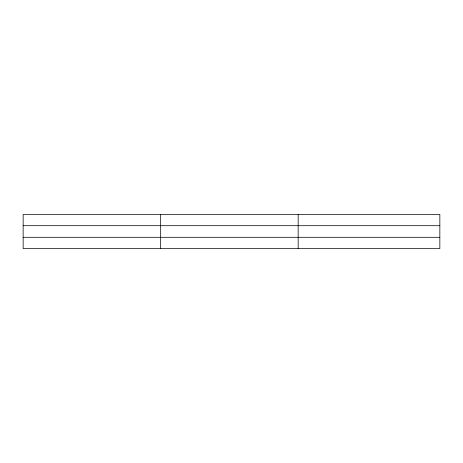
<?xml version="1.0" encoding="UTF-8"?>
<svg xmlns="http://www.w3.org/2000/svg" width="463" height="463" viewBox="0 0 463 463"><rect width="100%" height="100%" fill="white"/><g stroke="black" fill="none" stroke-linecap="round" stroke-linejoin="round"><path stroke-width="0.69" d="M160.661 248.562L160.661 214.438M298.172 248.562L298.172 214.438M439.85 225.701L439.85 214.438L23.15 214.438L23.15 248.562L439.85 248.562L439.85 225.701L23.15 225.701M23.15 237.299L439.85 237.299"/></g></svg>
